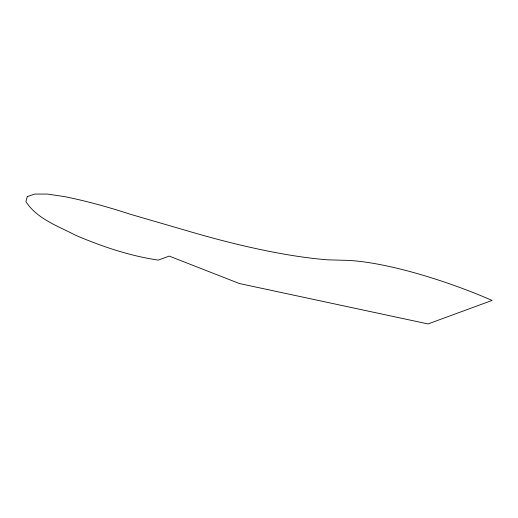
<?xml version="1.0" encoding="UTF-8"?>
<svg xmlns="http://www.w3.org/2000/svg" width="518" height="518" viewBox="0 0 518 518"><rect width="100%" height="100%" fill="white"/><g stroke="black" fill="none" stroke-linecap="round" stroke-linejoin="round"><path stroke-width="0.78" d="M27.266 196.633L25.9 201.56C37.005 218.991 58.184 226.081 75.68 235.308C102.182 246.587 129.72 255.924 158.294 260.101L169.218 256.093L239.439 283.54L428.036 323.931L492.1 300.427A136.551 29.785 20 0 0 345.843 260.334L327.946 259.842A274.993 59.991 20 0 1 186.836 230.698L130.258 214.232A158.204 34.512 20 0 0 64.679 196.639L47.436 194.069L34.635 194.069L27.266 196.633"/></g></svg>
